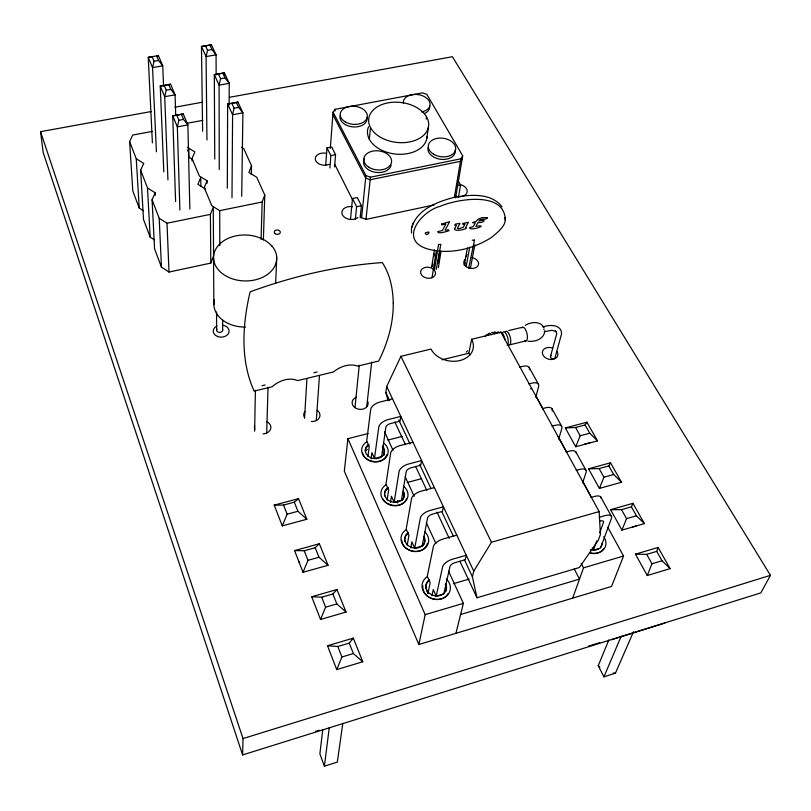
<?xml version="1.0" encoding="UTF-8"?>
<svg xmlns="http://www.w3.org/2000/svg" width="811" height="811" viewBox="0 0 811 811"><rect width="100%" height="100%" fill="white"/><g stroke="black" fill="none" stroke-linecap="round" stroke-linejoin="round"><path stroke-width="1.22" d="M222.66 330.047L222.67 320.345M224.404 75.403L224.404 72.889L214.317 74.673L214.753 159.068M227.313 188.203L227.638 103.899L237.887 102.024L242.894 112.851L241.698 196.303M229.107 104.801L229.229 83.32L224.404 72.889L214.317 74.673L219.092 85.135L219.254 169.438M231.987 197.691L232.585 114.756L234.105 108.228L231.916 103.463L227.638 103.899L232.585 114.756L242.894 112.851L238.637 107.397L236.437 102.632L231.916 103.463M254.624 431.188L255.404 390.304M251.339 174.588L251.532 165.809L243.716 148.565L241.536 147.267M229.675 97.259L452.396 56.719L770.45 575.344L760.83 592.892L242.611 754.929L243.016 738.568L40.55 131.676L151.292 111.523M261.081 239.438L262.176 202L264.771 195.046L256.692 177.203L248.916 172.51L251.532 165.809M266.697 432.892L268.035 387.303M263.382 240.005L264.771 195.046M275.659 283.282L276.754 257.057A31.011 22.576 1.6 0 0 271.766 245.824M505.253 220.075C504.959 190.717 457.211 198.938 440.079 206.349C421.781 210.992 398.221 239.498 426.931 248.754C448.615 255.07 472.651 249.433 491.385 237.501C496.707 232.838 507.139 225.681 504.969 217.48M304.53 418.314L306.933 378.636M316.331 420.128L319.473 375.523M325.708 165.343L326.995 147.916L331.679 147.004L335.561 154.668L334.578 166.934M330.31 148.362L333.057 112.1L335.115 109.323L422.572 92.849L426.87 94.39L462.706 155.874L455.589 197.854M329.905 168.029L330.858 155.59L326.995 147.916M334.984 111.036L335.115 109.323M350.494 219.538L352.481 198.533L357.286 197.539L361.412 205.68L360.165 217.855M355.37 219.021L356.587 206.683L352.481 198.533M369.34 139.249L370.526 127.611M433.997 204.97L365.974 219.386L361.594 217.713L365.933 175.511L333.057 112.1M354.985 407.386L359.263 365.264M365.974 219.386L370.455 177.193L460.871 158.804L462.706 155.874M368.093 433.53L347.909 438.68L344.32 471.13L418.861 644.492L611.565 586.424L623.547 556.022L607.804 527.282M366.734 406.605L371.702 362.041M322.717 730.012L319.879 753.865L324.39 766.213L337.315 762.076L342.81 723.331M324.39 766.213L329.266 727.649M367.941 456.603L369.238 446.709L366.684 441.012L370.698 409.525A8.789 4.805 -24.9 0 1 379.639 402.104L392.534 398.88M371.083 458.833L371.904 452.67L374.489 458.428L381.657 456.552L385.833 427.326A4.43 2.372 -24.9 0 1 390.344 423.616L400.056 421.142L400.796 416.398L387.8 419.692A8.87 4.754 -24.9 0 0 378.757 427.133L374.489 458.428M388.053 400.786L385.864 392.504L386.695 386.502L400.918 356.323L431.016 349.065A22.15 16.788 10.5 0 0 459.827 360.571A22.15 16.788 10.5 0 0 471.657 339.251L500.894 332.196L599.157 511.599L600.404 534.5L598.366 540.106L579.318 567.548L476.98 597.768L459.898 561.222M426.211 119.105L426.535 116.784M426.738 138.833L428.39 127.246A30.149 20.082 6.9 0 0 387.445 102.977A30.149 20.082 6.9 0 0 380.146 137.069A30.149 20.082 6.9 0 0 428.39 127.246M387.121 500.012L388.651 490.037L385.985 484.086L390.649 453.106A8.992 4.684 -24.9 0 1 399.843 445.644L412.981 442.238M437.839 263.352L439.805 251.045M390.466 502.485L391.449 496.261L394.146 502.283L401.445 500.306L406.24 471.576A4.531 2.301 -25 0 1 410.883 467.856L420.787 465.23L421.619 460.567L408.389 464.054A9.083 4.623 -24.9 0 0 399.073 471.526L394.146 502.283M436.379 250.599L431.979 277.859M431.624 267.265L434.412 249.829M432.304 266.393L432.709 263.91M433.905 256.438L434.311 253.955M440.86 244.233L436.237 269.364M434.422 269.86L438.548 244.527L440.322 244.385M397.309 503.013L397.714 500.519M438.335 267.731L441.012 251.552M454.413 197.083L460.871 158.804M458.458 197.255L460.567 184.969L457.749 180.042M407.203 545.104L408.957 535.331L406.169 529.117L411.522 498.714A9.205 4.531 -24.9 0 1 420.99 491.223L434.382 487.604M469.721 247.243L466.092 266.748M410.751 547.932L411.876 541.849L414.695 548.145L422.136 546.046L427.61 517.894A4.633 2.22 -25 0 1 432.395 514.164L442.482 511.386L443.435 506.804L429.942 510.504A9.296 4.471 -24.9 0 0 420.351 518.016L414.695 548.145M464.196 265.41L467.42 248.004M464.733 265.258L465.179 262.805M466.325 256.671L466.771 254.218M474.506 239.914L468.677 268.218M470.39 268.36L474.871 244.75M469.762 355.38A21.897 16.737 10.6 0 0 468.829 353.241L471.657 339.251M427.884 593.743L430.195 582.734L427.275 576.226L433.388 546.502A9.418 4.369 -24.9 0 1 443.161 538.98L456.796 535.148M418.861 644.492L425.167 614.657L347.909 438.68M431.949 595.649L433.256 589.556L436.206 596.146L443.789 593.936L449.993 566.443A4.744 2.139 -25 0 1 454.93 562.692L465.22 559.742L466.284 555.271L452.538 559.195A9.519 4.298 -25 0 0 442.644 566.737L436.206 596.146M202.618 131.24L201.473 46.48L205.518 45.872L207.545 50.312L206.075 56.577L206.957 139.999M218.473 74.146L220.582 78.738L219.092 85.135L229.229 83.32L225.042 77.947L222.924 73.355M175.602 201.544L172.713 115.801L176.849 115.395L178.896 120.261L177.335 126.861L179.9 209.958M152.397 142.827L148.241 57.328L152.154 56.74L154.049 61.261L152.539 67.597L156.422 151.769M163.812 171.891L160.254 86.027L164.278 85.53L166.245 90.214L164.704 96.681L167.938 179.93M455.934 633.32L463.375 603.364L448.564 571.137M476.98 597.768L472.387 576.722L473.786 571.157L491.456 542.255L599.157 511.599M535.777 397.268L538.666 386.411A8.647 4.471 -28.2 0 0 532.29 383.056L528.934 383.907M550.446 356.536L556.741 333.737L556.224 331.831L556.559 332.246L555.282 331.03L555.717 331.314L551.875 330.32L544.242 331.679M558.688 439.126L561.861 428.421A8.84 4.339 -28 0 0 555.484 425.258L552.068 426.16M582.633 482.869L586.11 472.347A9.033 4.187 -27.8 0 0 579.743 469.387L576.266 470.339M670.119 568.633L662.029 560.746L656.748 551.389L658.116 547.455L635.439 554.166L647.269 575.516L670.119 568.633L658.116 547.455M412.961 223.147L411.806 227.597C416.976 209.309 437.636 201.615 454.332 197.316C470.025 194.579 491.192 192.572 502.009 206.815M572.667 598.143L583.535 567.842L581.183 563.361M599.238 517.276L605.128 515.583A9.245 4.014 -27.6 0 1 611.484 518.31L600.505 548.094L593.409 550.172L596.764 540.907M599.704 532.797L603.485 522.365A4.613 2.007 -27.5 0 0 600.292 521.027M210.809 263.088L213.567 256.053L213.252 207.281L210.394 214.357L210.809 263.088L169.002 272.04L161.46 267.133L154.566 248.805L152.073 199.78L155.185 192.795L147.521 187.99L140.648 170.148L143.75 163.416L136.258 158.763L129.608 141.54L132.71 135.042L152.225 131.423M621.936 530.12L626.538 518.635L621.51 509.653L610.612 509.693L621.936 530.12L644.41 523.602L632.925 503.337L610.612 509.693M647.269 575.516L651.963 563.757L646.712 554.369L635.439 554.166M599.41 488.425L603.931 477.192L599.116 468.576L588.543 468.819L599.41 488.425L621.54 482.241L610.511 462.787L588.543 468.819M575.729 446.739L580.169 435.76L575.557 427.498L565.318 427.944L575.729 446.739L597.514 440.88L586.931 422.217L565.318 427.944M336.737 669.592L341.918 656.971L337.812 646.499L327.512 645.769L336.737 669.592L362.781 661.746L353.312 638.135L327.512 645.769M320.548 619.462L325.606 607.175L321.683 597.19L311.718 596.754L320.548 619.462L346.033 612.062L336.981 589.546L311.718 596.754M303.02 572.292L307.977 560.31L304.216 550.76L294.565 550.578L303.02 572.292L328.039 565.297L319.362 543.755L294.565 550.578M633.523 631.688L615.437 673.16L603.931 676.85L598.234 665.649L608.868 639.93M187.341 147.338L194.873 151.91L192.025 158.52L199.374 176.048L207.079 180.772L204.23 187.625L211.843 205.781L219.71 210.657L262.176 202M282.269 525.883L287.124 514.184L283.546 505.05L274.209 505.121L282.269 525.883L306.832 519.263L298.56 498.664L274.209 505.121M603.931 676.85L621.206 636.209M187.746 150.968L188.699 148.768L188.902 157.598M621.51 509.653L631.384 506.834L632.925 503.337M599.116 468.576L608.828 465.909L610.511 462.787M462.27 158.409L460.445 161.338L370.181 179.748L365.67 178.065L332.865 114.665M575.557 427.498L585.106 424.964L586.931 422.217M466.447 352.126L467.552 350.737M337.812 646.499L349.237 643.113L353.312 638.135M321.683 597.19L332.865 593.997L336.981 589.546M304.216 550.76L315.195 547.739L319.362 543.755M283.546 505.05L294.312 502.191L298.56 498.664M525.295 325.343C530.931 321.683 540.511 320.913 544.08 327.725M236.437 102.632L237.887 102.024M176.849 115.395L183.185 113.885L187.868 124.904L189.855 209.045M265.146 384.961L261.994 385.722M317.081 372.006L313.989 372.746M315.53 731.35L319.007 730.265M588.35 646.205L599.735 642.647M611.798 639.626L664.777 623.061M243.016 738.568L770.45 575.344M164.278 85.53L170.553 84.202L175.075 94.826L175.703 115.091M651.963 563.757L662.029 560.746M341.918 656.971L353.383 653.544L362.781 661.746M646.712 554.369L656.748 551.389M460.607 614.505L579.49 579.115L574.269 569.069M425.167 614.657L463.375 603.364M583.535 567.842L623.547 556.022M453.42 583.667L469.184 579.084M626.538 518.635L636.432 515.786L644.41 523.602M325.606 607.175L336.839 603.942L346.033 612.062M591.077 497.396L594.595 496.413A9.164 4.085 -27.7 0 1 601.144 497.995M603.931 477.192L613.674 474.496L621.54 482.241M307.977 560.31L318.997 557.248L328.039 565.297M566.22 452.011L569.677 451.078A8.951 4.248 -27.9 0 1 576.205 452.852M580.169 435.76L589.759 433.206L597.514 440.88M287.124 514.184L297.941 511.295L306.832 519.263M407.163 482.515L421.72 478.622M542.468 408.632L545.864 407.751A8.759 4.39 -28.1 0 1 552.24 410.995M387.8 440.109L402.155 436.409M519.415 367.211L523.085 366.298A8.566 4.521 -28.2 0 1 529.461 369.735M442.036 359.78L468.829 353.241M509.693 344.847L526.298 340.792M542.934 327.015C549.341 324.329 561.547 324.359 561.577 333.757L555.119 357.377A2.382 1.784 14.8 0 1 551.703 358.442A2.382 1.784 14.8 0 1 551.267 355.4M508.801 330.543L522.396 327.269M205.518 45.872L211.407 44.787L216.061 54.844L216.142 75.017M158.388 55.584L148.241 57.328L152.539 67.597L162.747 65.833L158.388 55.584L156.635 55.979L158.54 60.48L162.747 65.833L163.538 86.057M356.587 206.683L361.412 205.68M457.09 185.689L460.567 184.969M152.073 199.78L159.199 218.25L167.015 223.218L210.394 214.357M330.858 155.59L335.561 154.668M186.783 123.333L202.791 120.363M183.185 113.885L172.713 115.801L177.335 126.861L187.868 124.904L183.529 119.399L181.471 114.544M234.105 108.228L238.637 107.397M178.896 120.261L183.529 119.399M174.933 107.224L202.304 102.237M473.969 240.076L472.215 240.208M220.582 78.738L225.042 77.947M166.245 90.214L170.807 89.403L175.075 94.826L164.704 96.681L160.254 86.027L170.553 84.202M207.545 50.312L211.945 49.552L216.061 54.844L206.075 56.577L201.473 46.48L211.407 44.787M154.049 61.261L158.54 60.48M613.217 672.998L615.437 673.16M527.9 341.198C534.925 342.222 544.465 338.917 544.799 330.746M365.933 175.511L370.455 177.193M189.075 157.334L192.319 159.311M205.629 189.105L197.894 184.34L200.763 177.518L200.895 186.307M129.608 141.54L132.801 190.96L139.239 208.092L143.385 210.718M140.648 170.148L143.496 219.396L150.167 237.116L154.384 239.823M598.234 665.649L599.866 667.169M608.828 465.909L613.674 474.496M585.106 424.964L589.759 433.206M631.384 506.834L636.432 515.786M529.107 367.312L538.342 384.008M551.936 408.632L561.577 426.079M575.8 451.818L585.887 470.066M600.758 496.991L611.312 516.1M535.757 395.748L543.015 409.008M558.15 436.642L566.636 452.122M582.977 481.957L591.452 497.437M592.294 548.094L593.409 550.172M334.781 164.43L352.511 199.668M360.419 215.381L361.594 217.713M400.918 356.323L491.456 542.255M386.695 386.502L473.786 571.157M385.864 392.504L389.625 400.512M398.759 419.956L410.042 443.992M419.723 464.581L431.006 488.617M441.752 511.498L453.582 536.669M464.328 559.56L472.387 576.722M394.805 421.882L405.47 444.722M415.617 466.426L426.819 490.402M436.957 512.106L449.233 538.372M209.897 45.122L211.945 49.552M384.576 431.888L393.041 450.298M405.206 476.767L414.188 496.332M426.353 522.801L435.872 543.522M168.82 84.719L170.807 89.403M315.195 547.739L318.997 557.248M332.865 593.997L336.839 603.942M294.312 502.191L297.941 511.295M349.237 643.113L353.383 653.544M242.611 754.929L43.155 152.377L40.55 131.676M136.258 158.763L139.239 208.092M147.521 187.99L150.167 237.116M411.552 233.081L411.441 228.266M155.185 192.795L155.306 195.309M159.199 218.25L161.46 267.133M167.015 223.218L169.002 272.04M192.025 158.52L192.085 161.044M207.079 180.772L207.099 183.286M213.546 258.233L213.851 304.642M216.547 311.992L216.628 330.189M219.71 210.657L219.771 245.662M637.01 525.437A10.918 8.647 22.6 0 1 632.651 526.815M299.604 562.875A11.121 9.58 4 0 1 298.641 561.04M557.167 351.721A7.897 5.91 14.7 0 1 551.5 359.547A7.897 5.91 14.7 0 1 542.366 352.126A7.897 5.91 14.7 0 1 552.778 348.152M460.567 184.644A8.951 6.194 9.1 0 1 466.751 193.17A8.951 6.194 9.1 0 1 454.93 195.968M367.636 401.141A8.039 6.356 6.7 0 1 363.216 409.048A8.039 6.356 6.7 0 1 352.856 405.419A8.039 6.356 6.7 0 1 356.424 397.218M222.995 325.252A7.948 6.032 0 0 1 228.165 333.99A7.948 6.032 0 0 1 215.716 335.511A7.948 6.032 0 0 1 217.003 325.981M432.668 268.705A7.542 5.505 8.8 0 1 431.158 277.991A7.542 5.505 8.8 0 1 420.564 271.898A7.542 5.505 8.8 0 1 431.878 268.248M472.093 257.685A7.481 5.393 10.3 0 1 478.287 265.207A7.481 5.393 10.3 0 1 467.805 267.559A7.481 5.393 10.3 0 1 465.271 259.216M317.182 410.275A8.12 6.478 4.1 0 1 319.382 417.695A8.12 6.478 4.1 0 1 311.353 421.497M304.186 416.925A8.12 6.478 4.1 0 1 304.936 411.481M266.413 421.446A8.222 6.6 1.3 0 1 270.692 428.735A8.222 6.6 1.3 0 1 263.058 433.875M254.826 429.201A8.222 6.6 1.3 0 1 254.634 425.795M590.276 442.38A10.371 8.029 18 0 1 584.984 443.668M357.975 217.52A9.144 6.478 5.6 0 1 346.419 218.423A9.144 6.478 5.6 0 1 342.394 210.394A9.144 6.478 5.6 0 1 352.552 206.704M329.114 164.359A8.86 6.072 4.6 0 1 315.449 160.01A8.86 6.072 4.6 0 1 325.748 153.228M485.373 336.677A8.222 2.92 76.2 0 1 487.979 335.105M521.838 327.857A7.076 2.686 76.2 0 1 526.998 333.554A7.076 2.686 76.2 0 1 524.829 340.549M502.759 332.459A7.106 2.605 76.2 0 1 507.311 336.443A7.106 2.605 76.2 0 1 507.189 345.456M505.263 331.861A7.096 2.615 76.2 0 1 510.332 337.599A7.096 2.615 76.2 0 1 508.264 344.594M491.669 332.611A9.144 3.285 76.2 0 1 494.477 333.919M488.029 334.223A9.002 3.214 76.2 0 1 491.436 334.781M543.846 329.023A2.433 0.953 76.2 0 1 543.999 329.641M499.657 332.966A7.36 2.676 76.2 0 1 502.506 333.422A7.36 2.676 76.2 0 1 505.081 339.88M493.544 332.845A9.043 3.264 76.2 0 1 497.001 333.392M497.447 332.104A8.262 2.991 76.2 0 1 499.089 332.368M429.607 105.775A13.402 8.82 7.3 0 1 424.366 113.56M367.038 117.747A13.574 9.043 5.5 0 1 352.967 126.901A13.574 9.043 5.5 0 1 340.225 115.537M427.022 136.745A29.906 20.072 6.9 0 1 392.666 153.654A29.906 20.072 6.9 0 1 368.559 126.739M403.422 103.332A13.422 8.82 7.3 0 1 414.046 94.451A13.422 8.82 7.3 0 1 429.516 101.72A13.422 8.82 7.3 0 1 421.659 111.918M455.194 149.863A13.777 9.306 8.3 0 1 441.559 159.382A13.777 9.306 8.3 0 1 428.056 147.643M391.135 165.241A13.949 9.56 6.4 0 1 373.942 172.013A13.949 9.56 6.4 0 1 364.301 158.926M530.566 388.651A4.319 2.23 -28.1 0 1 531.043 389.047M406.433 498.866A12.743 10.563 9.7 0 1 404.446 502.06M403.736 502.739A12.743 10.563 9.7 0 1 382.569 498.613M427.387 543.4A13.047 11.03 12 0 1 413.742 551.49A13.047 11.03 12 0 1 401.719 540.308M447.946 593.733A13.381 11.526 15 0 1 446.04 596.156M445.249 596.845A13.381 11.526 15 0 1 430.165 597.95A13.381 11.526 15 0 1 422.825 585.735M386.928 454.535A12.459 10.117 7.9 0 1 374.216 461.915A12.459 10.117 7.9 0 1 362.456 452.477M603.354 548.925A13.138 10.644 22.1 0 1 600.667 551.632M599.816 552.149A13.138 10.644 22.1 0 1 590.317 553.193M403.219 492.206A9.854 8.161 9.7 0 1 402.276 500.326M384.596 495.906A9.854 8.161 9.7 0 1 388.104 488.445M423.768 537.358A10.087 8.526 12 0 1 422.886 545.854M404.79 541.292A10.087 8.526 12 0 1 408.288 533.466M365.244 450.45A9.641 7.816 7.9 0 1 368.802 445.371M382.265 447.206A9.641 7.816 7.9 0 1 383.755 455.012M428.167 593.145A10.34 8.911 15 0 1 426.718 591.067M425.907 588.776A10.34 8.911 15 0 1 429.394 580.564M445.259 584.599A10.34 8.911 15 0 1 445.675 591.493M603.719 536.659A14.03 11.364 22.1 0 1 603.871 549.229A14.03 11.364 22.1 0 1 590.56 552.94M599.258 548.51A10.239 8.282 22.1 0 1 590.398 549.676M602.249 542.894A10.239 8.282 22.1 0 1 600.86 546.959M445.533 583.616A10.421 8.972 15 0 1 441.448 595.061A10.421 8.972 15 0 1 427.782 591.584A10.421 8.972 15 0 1 429.556 579.551M446.364 578.953A14.294 12.307 15 0 1 445.756 596.744A14.294 12.307 15 0 1 425.44 594.301A14.294 12.307 15 0 1 427.356 576.672M424.011 536.355A10.168 8.586 12 0 1 419.885 547.263A10.168 8.586 12 0 1 406.554 543.907A10.168 8.586 12 0 1 408.42 532.432M424.883 531.915A13.939 11.78 12 0 1 424.092 548.875A13.939 11.78 12 0 1 404.243 546.492A13.939 11.78 12 0 1 406.301 529.674M382.457 446.151A9.712 7.877 7.9 0 1 380.998 457.201A9.712 7.877 7.9 0 1 367.383 455.346A9.712 7.877 7.9 0 1 368.893 444.306M365.802 451.058A9.681 7.867 7.9 0 1 367.261 449.446M382.468 451.271A9.681 7.867 7.9 0 1 383.968 455.235M383.877 443.211A13.311 10.796 7.9 0 1 384.161 458.996A13.311 10.796 7.9 0 1 364.859 457.363A13.311 10.796 7.9 0 1 366.917 441.782M403.452 491.182A9.925 8.222 9.7 0 1 399.296 501.583A9.925 8.222 9.7 0 1 386.279 498.339A9.925 8.222 9.7 0 1 388.216 487.391M403.503 486.215A13.615 11.273 9.7 0 1 403.969 502.729A13.615 11.273 9.7 0 1 384.242 501.066A13.615 11.273 9.7 0 1 386.168 484.755M245.571 327.046A30.443 22.779 1.2 0 1 214.388 299.725M276.592 257.057A31.548 22.972 1.6 0 1 235.93 279.836A31.548 22.972 1.6 0 1 219.933 243.797A31.548 22.972 1.6 0 1 271.634 245.885M222.538 329.459A2.97 2.261 0 0 1 222.305 331.192A3.041 2.311 0 0 1 218.169 332.104A3.041 2.311 0 0 1 216.963 328.972M393.244 303.071C393.467 323.254 387.668 343.094 378.717 361.047L357.752 366.106C349.389 363.064 339.91 366.673 333.291 372.006L297.627 380.612C289.051 376.872 278.731 380.764 272.151 386.756L254.157 391.095C240.005 360.094 242.509 324.248 250.112 291.838C292.609 276.298 337.112 265.755 382.316 262.582C390.152 274.594 392.99 288.919 393.244 303.071M454.687 228.601L454.515 229.057C455.052 232.26 469.914 228.418 465.575 227.627L468.444 222.295L462.767 223.481L462.757 224.312L464.926 224.191L463.213 227.364L458.671 228.732L457.374 228.357L459.999 223.349L455.458 224.079L454.606 225.154L456.461 225.255L454.687 228.601M441.519 224.11L441.883 224.921L445.827 224.049L442.4 230.557L437.656 231.632C437.555 234.349 446.496 231.632 449 230.689L448.574 229.807L445.097 230.212L449.618 221.656L441.519 224.11M425.278 233.203C426.606 237.593 432.983 229.026 425.278 233.203M487.269 217.946C485.333 220.602 480.436 217.743 478.835 220.987C488.06 218.717 483.559 223.238 477.983 222.549L475.925 226.32C490.665 224.14 469.255 231.743 469.65 227.587L473.259 226.654L475.297 222.883L472.58 222.65L476.158 221.322C478.145 217.743 484.005 216.912 487.269 217.946M275.264 233.73A3.031 2.169 2.9 0 0 280.241 232.676A3.031 2.169 2.9 0 0 276.328 230.071A3.031 2.169 2.9 0 0 275.264 233.73M345.131 121.822A13.605 9.043 5.5 0 0 367.16 117.534A13.605 9.043 5.5 0 0 349.054 106.545A13.605 9.043 5.5 0 0 345.131 121.822M433.682 154.252A13.797 9.306 8.3 0 0 455.62 149.751A13.797 9.306 8.3 0 0 436.734 138.417A13.797 9.306 8.3 0 0 433.682 154.252M368.914 167.299A13.98 9.56 6.4 0 0 391.439 162.676A13.98 9.56 6.4 0 0 372.685 151.12A13.98 9.56 6.4 0 0 368.914 167.299"/></g></svg>
